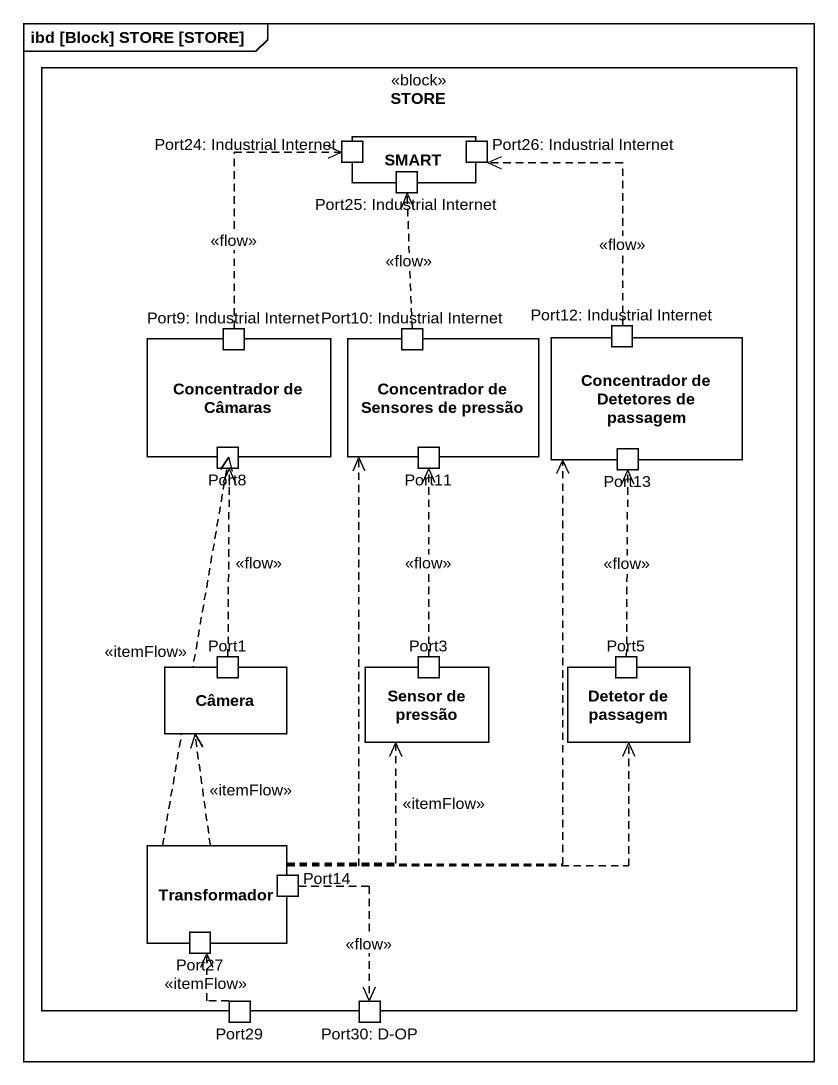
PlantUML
@startuml
mainframe ibd [Block] STORE [STORE]
rectangle STORE <<block>> {
  rectangle SMART {
    port "Port24: Industrial Internet" as Port24_Industrial_Internet
    port "Port25: Industrial Internet" as Port25_Industrial_Internet
    port "Port26: Industrial Internet" as Port26_Industrial_Internet
  }
  rectangle "Concentrador de Câmaras" as Concentrador_de_Câmaras {
    port "Port9: Industrial Internet" as Port9_Industrial_Internet
    port Port8
  }
  rectangle "Concentrador de Sensores de pressão" as Concentrador_de_Sensores_de {
    port "Port10: Industrial Internet" as Port10_Industrial_Internet
    port Port11
  }
  rectangle "Concentrador de Detetores de passagem" as Concentrador_de_Detetores {
    port "Port12: Industrial Internet" as Port12_Industrial_Internet
    port Port13
  }
  rectangle Câmera {
    port Port1
  }
  rectangle "Sensor de pressão" as Sensor_de_pressão {
    port Port3
  }
  rectangle "Detetor de passagem" as Detetor_de_passagem {
    port Port5
  }
  rectangle Transformador {
    port Port14
    port Port27
  }
  port Port29
  port "Port30: D-OP" as Port30_D_OP
}
Port9_Industrial_Internet .up.> Port24_Industrial_Internet : <<flow>>
Port10_Industrial_Internet .up.> Port25_Industrial_Internet : <<flow>>
Port12_Industrial_Internet .up.> Port26_Industrial_Internet : <<flow>>
Port1 .up.> Port8 : <<flow>>
Port3 .up.> Port11 : <<flow>>
Port5 .up.> Port13 : <<flow>>
Transformador .up.> Concentrador_de_Câmaras : <<itemFlow>>
Transformador .up.> Concentrador_de_Sensores_de
Transformador .up.> Concentrador_de_Detetores
Transformador .up.> Câmera : <<itemFlow>>
Transformador .up.> Sensor_de_pressão : <<itemFlow>>
Transformador .right.> Detetor_de_passagem
Port14 ..> Port30_D_OP : <<flow>>
Port29 .up.> Port27 : <<itemFlow>>
@enduml
